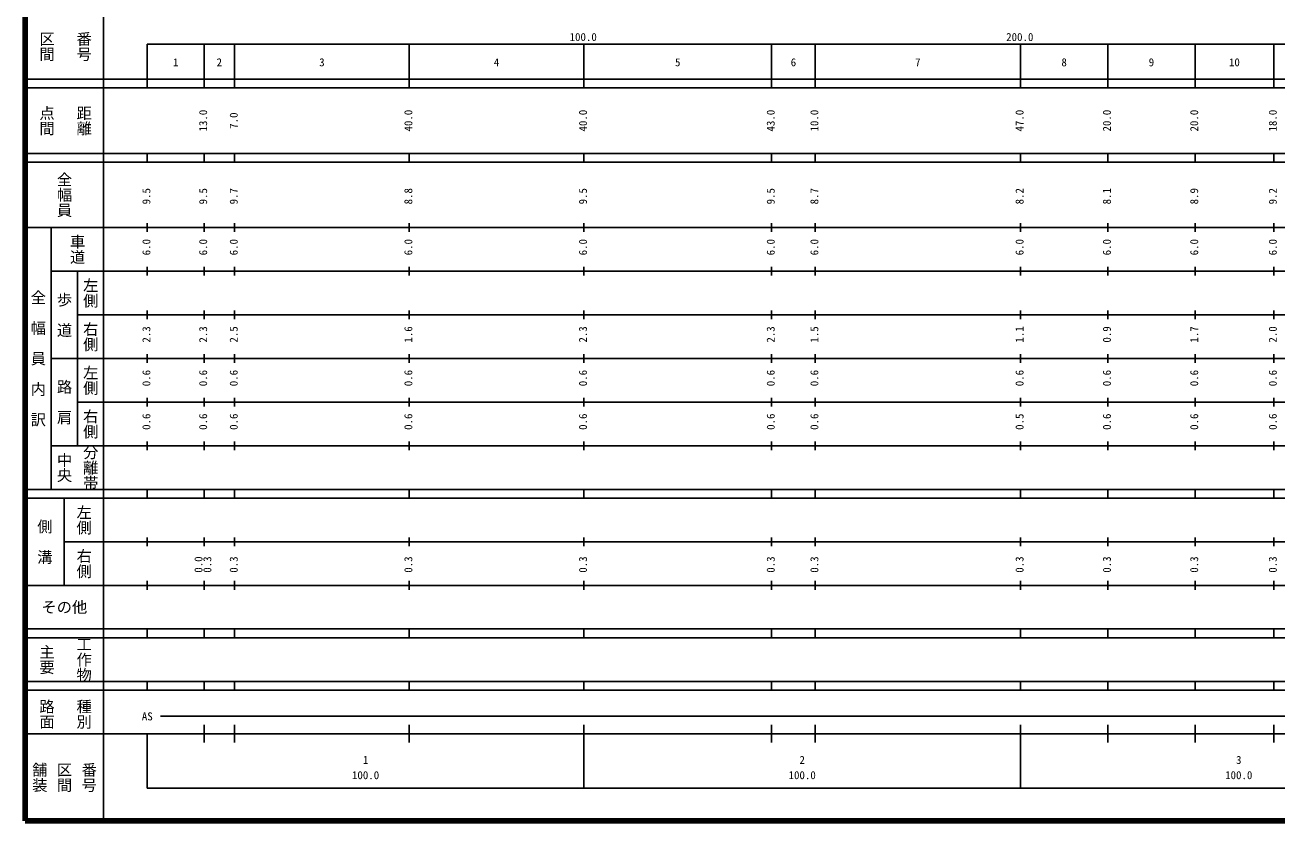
# Model space of a CAD drawing. Units: millimetres on the paper, enlarged 1000 times. Extents: x 40000 to 680000, y 20000 to 380000.
# Drawn here: x 40000 to 326750, y 20000 to 202409 of the extents above; entities that cross this region are included whole.
import ezdxf
from ezdxf.enums import TextEntityAlignment as Align

# ---------------------------------------------------------------- set-up
doc = ezdxf.new("R2010")
doc.units = ezdxf.units.MM
doc.header["$LTSCALE"] = 1000
doc.layers.add('M-TTL', color=2, linetype='Continuous', lineweight=140)
doc.layers.add('M-TTL-BAND', color=7, linetype='Continuous', lineweight=25)
doc.styles.add('@ＭＳ ゴシック', font='')
doc.styles.add('ＭＳ ゴシック', font='')
doc.styles.get('@ＭＳ ゴシック').set_extended_font_data('@MS Gothic')
doc.styles.get('ＭＳ ゴシック').set_extended_font_data('MS Gothic')

msp = doc.modelspace()

# ---------------------------------------------------------------- linework, layer by layer
at = {"layer": 'M-TTL'}
for p, q in [((40000, 380000), (40000, 20000)), ((40000, 20000), (680000, 20000))]:
    msp.add_line(p, q, dxfattribs=at)
at = {"layer": 'M-TTL-BAND'}
for p, q in [((58000, 370000), (58000, 20000)), ((68000, 198000), (579000, 198000)), ((68000, 198000), (68000, 188000)), ((81000, 188000), (81000, 198000)), ((88000, 188000), (88000, 198000)), ((128000, 188000), (128000, 198000)), ((168000, 188000), (168000, 198000)), ((211000, 188000), (211000, 198000)), ((221000, 188000), (221000, 198000)), ((268000, 188000), (268000, 198000)), ((288000, 188000), (288000, 198000)), ((308000, 188000), (308000, 198000)), ((326000, 188000), (326000, 198000)), ((40000, 190000), (579000, 190000)), ((40000, 188000), (579000, 188000)), ((40000, 173000), (579000, 173000)), ((68000, 171000), (68000, 173000)), ((81000, 171000), (81000, 173000)), ((88000, 171000), (88000, 173000)), ((128000, 171000), (128000, 173000)), ((168000, 171000), (168000, 173000)), ((211000, 171000), (211000, 173000)), ((221000, 171000), (221000, 173000)), ((268000, 171000), (268000, 173000)), ((288000, 171000), (288000, 173000)), ((308000, 171000), (308000, 173000)), ((326000, 171000), (326000, 173000)), ((40000, 171000), (579000, 171000)), ((40000, 156000), (579000, 156000)), ((46000, 96000), (46000, 156000)), ((68000, 155000), (68000, 157000)), ((81000, 155000), (81000, 157000)), ((88000, 155000), (88000, 157000)), ((128000, 155000), (128000, 157000)), ((168000, 155000), (168000, 157000)), ((211000, 155000), (211000, 157000)), ((221000, 155000), (221000, 157000)), ((268000, 155000), (268000, 157000)), ((288000, 155000), (288000, 157000)), ((308000, 155000), (308000, 157000)), ((326000, 155000), (326000, 157000)), ((68000, 145000), (68000, 147000)), ((81000, 145000), (81000, 147000)), ((88000, 145000), (88000, 147000)), ((128000, 145000), (128000, 147000)), ((168000, 145000), (168000, 147000)), ((211000, 145000), (211000, 147000)), ((221000, 145000), (221000, 147000)), ((268000, 145000), (268000, 147000)), ((288000, 145000), (288000, 147000)), ((308000, 145000), (308000, 147000)), ((326000, 145000), (326000, 147000)), ((46000, 146000), (579000, 146000)), ((52000, 146000), (52000, 106000)), ((52000, 136000), (579000, 136000)), ((68000, 135000), (68000, 137000)), ((81000, 135000), (81000, 137000)), ((88000, 135000), (88000, 137000)), ((128000, 135000), (128000, 137000)), ((168000, 135000), (168000, 137000)), ((211000, 135000), (211000, 137000)), ((221000, 135000), (221000, 137000)), ((268000, 135000), (268000, 137000)), ((288000, 135000), (288000, 137000)), ((308000, 135000), (308000, 137000)), ((326000, 135000), (326000, 137000)), ((68000, 125000), (68000, 127000)), ((81000, 125000), (81000, 127000)), ((88000, 125000), (88000, 127000)), ((128000, 125000), (128000, 127000)), ((168000, 125000), (168000, 127000)), ((211000, 125000), (211000, 127000)), ((221000, 125000), (221000, 127000)), ((268000, 125000), (268000, 127000)), ((288000, 125000), (288000, 127000)), ((308000, 125000), (308000, 127000)), ((326000, 125000), (326000, 127000)), ((46000, 126000), (579000, 126000)), ((52000, 116000), (579000, 116000)), ((68000, 115000), (68000, 117000)), ((81000, 115000), (81000, 117000)), ((88000, 115000), (88000, 117000)), ((128000, 115000), (128000, 117000)), ((168000, 115000), (168000, 117000)), ((211000, 115000), (211000, 117000)), ((221000, 115000), (221000, 117000)), ((268000, 115000), (268000, 117000)), ((288000, 115000), (288000, 117000)), ((308000, 115000), (308000, 117000)), ((326000, 115000), (326000, 117000)), ((68000, 105000), (68000, 107000)), ((81000, 105000), (81000, 107000)), ((88000, 105000), (88000, 107000)), ((128000, 105000), (128000, 107000)), ((168000, 105000), (168000, 107000)), ((211000, 105000), (211000, 107000)), ((221000, 105000), (221000, 107000)), ((268000, 105000), (268000, 107000)), ((288000, 105000), (288000, 107000)), ((308000, 105000), (308000, 107000)), ((326000, 105000), (326000, 107000)), ((46000, 106000), (579000, 106000)), ((40000, 96000), (579000, 96000)), ((68000, 94000), (68000, 96000)), ((81000, 94000), (81000, 96000)), ((88000, 94000), (88000, 96000)), ((128000, 94000), (128000, 96000)), ((168000, 94000), (168000, 96000)), ((211000, 94000), (211000, 96000)), ((221000, 94000), (221000, 96000)), ((268000, 94000), (268000, 96000)), ((288000, 94000), (288000, 96000)), ((308000, 94000), (308000, 96000)), ((326000, 94000), (326000, 96000)), ((40000, 94000), (579000, 94000)), ((49000, 94000), (49000, 74000)), ((49000, 84000), (579000, 84000)), ((68000, 83000), (68000, 85000)), ((81000, 83000), (81000, 85000)), ((88000, 83000), (88000, 85000)), ((128000, 83000), (128000, 85000)), ((168000, 83000), (168000, 85000)), ((211000, 83000), (211000, 85000)), ((221000, 83000), (221000, 85000)), ((268000, 83000), (268000, 85000)), ((288000, 83000), (288000, 85000)), ((308000, 83000), (308000, 85000)), ((326000, 83000), (326000, 85000)), ((68000, 73000), (68000, 75000)), ((81000, 73000), (81000, 75000)), ((88000, 73000), (88000, 75000)), ((128000, 73000), (128000, 75000)), ((168000, 73000), (168000, 75000)), ((211000, 73000), (211000, 75000)), ((221000, 73000), (221000, 75000)), ((268000, 73000), (268000, 75000)), ((288000, 73000), (288000, 75000)), ((308000, 73000), (308000, 75000)), ((326000, 73000), (326000, 75000)), ((40000, 74000), (579000, 74000)), ((40000, 64000), (579000, 64000)), ((68000, 62000), (68000, 64000)), ((81000, 62000), (81000, 64000)), ((88000, 62000), (88000, 64000)), ((128000, 62000), (128000, 64000)), ((168000, 62000), (168000, 64000)), ((211000, 62000), (211000, 64000)), ((221000, 62000), (221000, 64000)), ((268000, 62000), (268000, 64000)), ((288000, 62000), (288000, 64000)), ((308000, 62000), (308000, 64000)), ((326000, 62000), (326000, 64000)), ((40000, 62000), (579000, 62000)), ((40000, 52000), (579000, 52000)), ((68000, 50000), (68000, 52000)), ((81000, 50000), (81000, 52000)), ((88000, 50000), (88000, 52000)), ((128000, 50000), (128000, 52000)), ((168000, 50000), (168000, 52000)), ((211000, 50000), (211000, 52000)), ((221000, 50000), (221000, 52000)), ((268000, 50000), (268000, 52000)), ((288000, 50000), (288000, 52000)), ((308000, 50000), (308000, 52000)), ((326000, 50000), (326000, 52000)), ((40000, 50000), (579000, 50000)), ((71000, 44000), (565000, 44000)), ((81000, 38000), (81000, 42000)), ((88000, 38000), (88000, 42000)), ((128000, 38000), (128000, 42000)), ((168000, 27500), (168000, 42000)), ((211000, 38000), (211000, 42000)), ((221000, 38000), (221000, 42000)), ((268000, 27500), (268000, 42000)), ((288000, 38000), (288000, 42000)), ((308000, 38000), (308000, 42000)), ((326000, 38000), (326000, 42000)), ((40000, 40000), (579000, 40000)), ((68000, 40000), (68000, 27500)), ((68000, 27500), (579000, 27500))]:
    msp.add_line(p, q, dxfattribs=at)

# ---------------------------------------------------------------- texts
at = {"layer": 'M-TTL-BAND', "style": '@ＭＳ ゴシック'}
for s, p in [('番号', (53500, 197500)), ('区間', (45000, 197500)), ('点間', (45000, 180500)), ('距離', (53500, 180500)), ('全幅員', (49000, 163500)), ('車道', (52000, 151000)), ('左側', (55000, 141000)), ('全\u3000幅\u3000員\u3000内\u3000訳', (43000, 126000)), ('歩\u3000道', (49000, 136000)), ('右側', (55000, 131000)), ('左側', (55000, 121000)), ('路\u3000肩', (49000, 116000)), ('右側', (55000, 111000)), ('中央', (49000, 101000)), ('分離帯', (55000, 101000)), ('左側', (53500, 89000)), ('側\u3000溝', (44500, 84000)), ('右側', (53500, 79000)), ('主要', (45000, 57000)), ('工作物', (53500, 57000)), ('路面', (45000, 44500)), ('種別', (53500, 44500)), ('舗装', (43333, 30000)), ('区間', (49000, 30000)), ('番号', (54667, 30000))]:
    msp.add_text(s, height=2566, rotation=270, dxfattribs=at).set_placement(p, align=Align.MIDDLE_CENTER)
at = {"layer": 'M-TTL-BAND', "style": 'ＭＳ ゴシック'}
for s, p in [('100.0', (167844, 198195)), ('200.0', (267844, 198195)), ('1', (74500, 192405)), ('2', (84500, 192405)), ('3', (108000, 192405)), ('4', (148000, 192405)), ('5', (189500, 192405)), ('6', (216000, 192405)), ('7', (244500, 192405)), ('8', (278000, 192405)), ('9', (298000, 192405)), ('10', (317000, 192405)), ('AS', (68000, 42500)), ('1', (118000, 32523)), ('2', (218000, 32523)), ('3', (318000, 32523)), ('100.0', (118000, 29033)), ('100.0', (218000, 29033)), ('100.0', (318000, 29033))]:
    msp.add_text(s, height=1833, dxfattribs=at).set_placement(p, align=Align.BOTTOM_CENTER)
for s, p in [('13.0', (82254, 180500)), ('7.0', (89254, 180500)), ('40.0', (129254, 180500)), ('40.0', (169254, 180500)), ('43.0', (212254, 180500)), ('10.0', (222254, 180500)), ('47.0', (269254, 180500)), ('20.0', (289254, 180500)), ('20.0', (309254, 180500)), ('18.0', (327254, 180500)), ('9.5', (69254, 163174)), ('9.5', (82254, 163174)), ('9.7', (89254, 163174)), ('8.8', (129254, 163174)), ('9.5', (169254, 163174)), ('9.5', (212254, 163174)), ('8.7', (222254, 163174)), ('8.2', (269254, 163174)), ('8.1', (289254, 163174)), ('8.9', (309254, 163174)), ('9.2', (327254, 163174)), ('6.0', (69254, 151500)), ('6.0', (82254, 151500)), ('6.0', (89254, 151500)), ('6.0', (129254, 151500)), ('6.0', (169254, 151500)), ('6.0', (212254, 151500)), ('6.0', (222254, 151500)), ('6.0', (269254, 151500)), ('6.0', (289254, 151500)), ('6.0', (309254, 151500)), ('6.0', (327254, 151500)), ('2.3', (69254, 131500)), ('2.3', (82254, 131500)), ('2.5', (89254, 131500)), ('1.6', (129254, 131500)), ('2.3', (169254, 131500)), ('2.3', (212254, 131500)), ('1.5', (222254, 131500)), ('1.1', (269254, 131500)), ('0.9', (289254, 131500)), ('1.7', (309254, 131500)), ('2.0', (327254, 131500)), ('0.6', (69254, 121500)), ('0.6', (82254, 121500)), ('0.6', (89254, 121500)), ('0.6', (129254, 121500)), ('0.6', (169254, 121500)), ('0.6', (212254, 121500)), ('0.6', (222254, 121500)), ('0.6', (269254, 121500)), ('0.6', (289254, 121500)), ('0.6', (309254, 121500)), ('0.6', (327254, 121500)), ('0.6', (69254, 111500)), ('0.6', (82254, 111500)), ('0.6', (89254, 111500)), ('0.6', (129254, 111500)), ('0.6', (169254, 111500)), ('0.6', (212254, 111500)), ('0.6', (222254, 111500)), ('0.5', (269254, 111500)), ('0.6', (289254, 111500)), ('0.6', (309254, 111500)), ('0.6', (327254, 111500)), ('0.0', (81189, 78764)), ('0.3', (83218, 78764)), ('0.3', (89254, 78764)), ('0.3', (129254, 78764)), ('0.3', (169254, 78764)), ('0.3', (212254, 78764)), ('0.3', (222254, 78764)), ('0.3', (269254, 78764)), ('0.3', (289254, 78764)), ('0.3', (309254, 78764)), ('0.3', (327254, 78764))]:
    msp.add_text(s, height=1833, rotation=90, dxfattribs=at).set_placement(p, align=Align.BOTTOM_CENTER)
msp.add_text('その他', height=2566, dxfattribs=at).set_placement((49000, 69000), align=Align.MIDDLE_CENTER)

doc.saveas('drawing.dxf')
